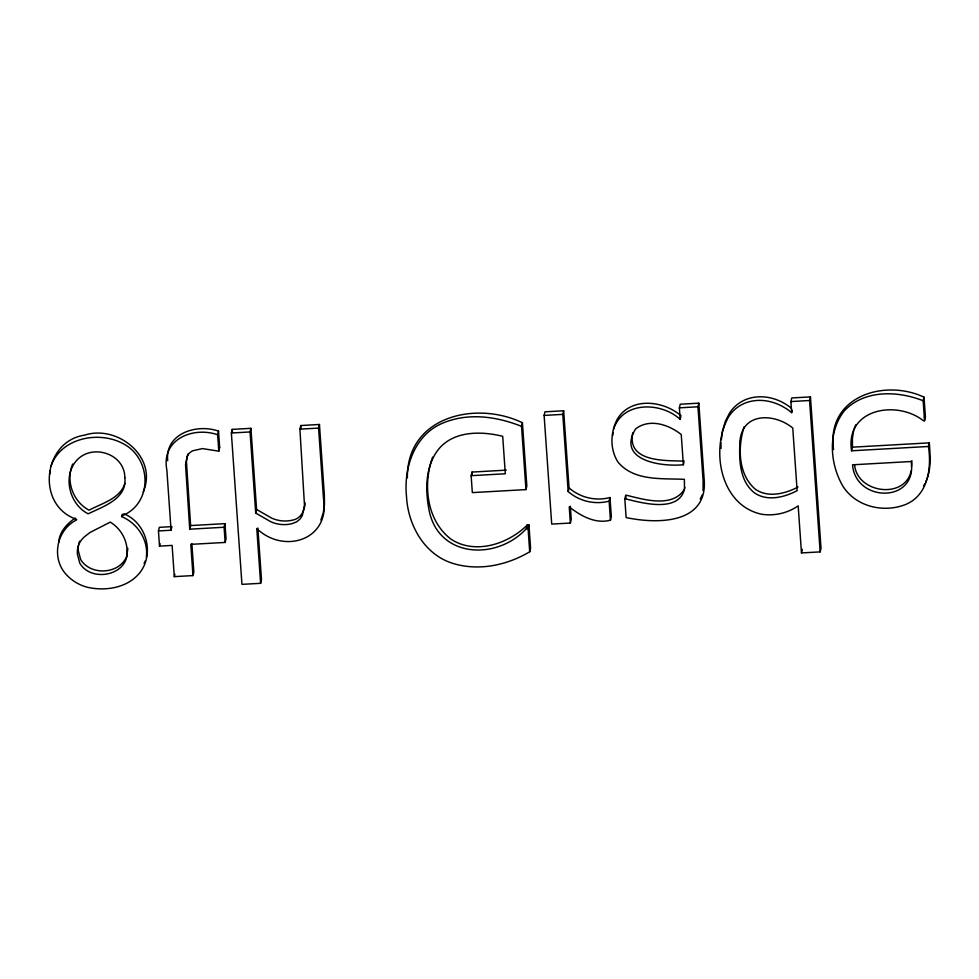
<?xml version="1.0" encoding="UTF-8"?>
<svg xmlns="http://www.w3.org/2000/svg" width="979" height="979" viewBox="0 0 979 979"><rect width="100%" height="100%" fill="white"/><g stroke="black" fill="none" stroke-linecap="round" stroke-linejoin="round"><path stroke-width="1.47" d="M407.362 477.838C406.738 416.332 475.904 400.338 522.419 422.744L526.837 485.988L525.956 489.598L472.331 492.608L471.144 475.684L472.025 472.074L506.192 470.153M833.57 449.508C826.056 396.838 883.743 378.347 924.029 397.156L925.424 417.103L924.543 420.713L923.454 420.774C896.678 399.579 844.987 408.794 851.571 450.793L928.435 446.473L929.316 442.863L852.44 447.183L851.571 450.793M703.044 490.589L703.13 481.105L697.954 406.787L698.822 403.164L680.246 404.217L679.377 407.827L680.185 419.404C661.192 401.831 622.607 400.9 613.576 429.243M684.517 488.656L684.37 479.331C662.098 478.229 634.111 481.35 618.067 462.198C609.795 449.422 610.321 432.681 617.149 419.416C630.452 396.605 663.334 400.362 681.054 415.794M49.953 473.922L50.027 471.009M612.842 435.361L612.903 432.498M146.36 557.247C148.624 539.992 137.39 523.202 121.653 516.606L121.616 516.019C154.07 503.194 151.5 456.814 121.69 442.924C97.386 430.699 60.478 438.396 50.994 466.224M58.716 542.305C59.315 531.952 67.061 523.667 75.236 518.062M911.522 466.457L911.914 460.742M632.728 432.84C626.793 462.553 665.536 460.411 684.223 461.121M127.111 554.285L127.808 548.277M721.327 439.791L722.416 431.188L725.341 421.276L729.612 412.967A35.733 34.889 13.6 0 1 749.755 398.208C764.354 394.256 779.908 398.82 791.411 408.255M853.712 430.307L852.428 438.225L852.44 447.183M187.833 454.085L186.414 461.158L190.611 525.576L189.73 529.186L224.093 527.253L224.974 523.643L190.611 525.576M305.056 502.716C304.934 510.548 300.896 518.662 292.574 520.13A31.964 31.206 13.6 0 1 271.697 518.136L256.584 509.472L250.918 428.337L232.256 429.377L231.374 432.999L241.948 584.365L260.61 583.313L261.491 579.703L257.881 527.975M121.653 516.606L122.24 514.195M158.451 530.948L159.32 527.338L171.937 526.629L171.068 530.239L158.451 530.948L159.516 546.123L172.12 545.413L174.299 576.643L192.973 575.591L193.842 571.981L191.872 543.724M159.516 546.123L160.091 543.712M174.299 576.643L174.886 574.232M189.73 529.186L185.545 464.768L187.234 456.275L189.241 453.167L192.349 450.866L202.457 448.59L218.794 451.184L217.644 434.737L218.513 431.127C197.036 423.479 164.864 433.256 167.69 460.668M218.794 451.184L219.663 447.574L218.513 431.127M320.904 520.033L323.29 512.812L324.453 504.479L324.367 495.007L319.448 424.482L300.773 425.535L299.904 429.145L304.457 505.017L302.34 515.541L299.855 519.249L296.417 521.978L291.705 523.741A31.964 31.206 13.6 0 1 270.828 521.758L255.715 513.082L250.049 431.947L250.918 428.337M192.973 575.591L190.795 544.361L225.158 542.439L226.027 538.817L224.974 523.643M255.715 513.082L256.584 509.472M260.61 583.313L256.792 528.55C283.861 554.616 330.425 539.931 323.498 498.629L318.579 428.092L319.448 424.482M525.956 489.598L521.55 426.354L522.419 422.744M570.316 506.216L571.246 519.433L570.365 523.043L551.703 524.083L544.116 415.426L544.985 411.816L563.659 410.764L569.044 487.909L568.163 491.519C579.262 501.297 594.877 504.919 609.122 501.138L609.99 497.528C595.758 501.309 580.131 497.687 569.044 487.909M471.144 475.684L505.311 473.763L502.704 436.304C480.652 430.846 452.371 430.65 437.405 450.719C425.608 467.142 425.241 488.643 428.655 507.832C436.512 557.993 496.157 561.457 526.396 528.636L527.265 525.025L528.954 524.928L530.581 548.179L529.7 551.789C506.865 565.324 478.768 571.32 452.947 563.427C424.152 554.567 407.827 524.781 406.469 496.01C403.617 467.424 414.68 434.48 443.144 422.952C468.427 412.428 496.769 416.479 521.55 426.354M529.7 551.789L528.085 528.538L528.954 524.928M568.163 491.519L562.79 414.374L563.659 410.764M570.365 523.043L569.24 506.889C580.743 515.896 595.379 524.181 610.455 520.204L611.324 516.594L609.99 497.528M698.822 403.164L704.011 477.495C709.285 523.789 658.561 524.401 626.119 517.561L624.822 498.984L625.691 495.374L626.793 495.313C644.219 499.633 672.059 507.954 684.223 489.696M680.185 419.404L680.772 416.993M683.354 464.731L681.249 434.578C668.841 424.58 649.469 418.07 635.591 428.937C616.207 460.828 662.208 466.946 683.354 464.731L683.929 462.333M791.681 412.648L790.91 401.561L791.778 397.951L810.453 396.899L821.014 548.264L820.145 551.887L801.471 552.927L798.179 505.849A50.578 49.378 13.6 0 1 761.895 514.293C720.201 505.641 710.081 449.459 728.743 416.577A35.733 34.889 13.6 0 1 748.886 401.818C763.987 397.67 779.896 402.871 791.681 412.648L792.268 410.238M820.145 551.887L809.572 400.509L810.453 396.899M801.471 552.927L802.339 549.317M924.543 420.713L923.16 400.766L924.029 397.156M684.81 487.371C680.491 513.424 642.628 503.182 625.911 498.923L624.822 498.984M744.211 426.66C737.603 446.901 737.946 474.546 755.482 489.341C768.331 498.103 785.256 493.697 797.995 487.052M432.632 457.132C422.61 484.593 426.648 521.134 451.503 539.527C475.708 554.848 508.26 543.932 527.265 525.025M124.908 483.381C120.062 498.813 101.804 503.304 89.04 510.194C72.935 501.664 65.471 480.738 72.703 464.046M854.226 428.937L855.768 424.825M925.62 482.096C931.482 469.883 930.295 455.969 929.316 442.863M911.216 470.74C904.975 499.792 857.371 493.196 854.63 465.172M143.203 491.935C158.243 457.23 117.541 424.286 84.5 435.166C42.635 441.345 35.709 505.592 76.582 519.335L76.619 519.922C56.623 529.81 51.055 557.773 66.009 574.281A42.635 41.632 13.6 0 0 86.801 587.119C105.879 591.659 129.289 587.792 141.209 570.843C154.315 551.361 145.602 522.517 123.795 513.73M700.254 498.972L702.237 494.982M144.097 563.341L145.443 560.747M126.94 555.791C120.05 574.306 90.68 576.154 80.657 559.535L78.308 550.736A21.257 20.755 13.6 0 1 78.467 545.352M923.478 485.927L925.069 483.516M231.374 432.999L250.049 431.947M299.904 429.145L318.579 428.092M544.116 415.426L562.79 414.374M679.377 407.827L697.954 406.787M790.91 401.561L809.572 400.509M218.574 447.636L219.663 447.574M924.323 417.164L925.424 417.103M526.396 528.636L528.085 528.538M217.644 434.737C192.667 426.195 160.923 439.485 166.858 470.018L171.068 530.239M923.16 400.766C897.767 390.694 864.567 389.52 844.436 410.715C827.451 431.959 829.751 463.887 843.029 486.404C856.209 507.012 884.184 513.277 906.15 504.271C928.325 494.713 931.678 467.632 928.435 446.473M625.691 495.374L625.899 498.225M609.122 501.138L610.455 520.204M472.025 472.074L472.221 474.888M300.773 425.535L300.994 428.545M232.256 429.377L232.464 432.412M224.093 527.253L225.158 542.439M720.972 442.667L721.046 448.431M78.724 544.043A21.257 20.755 13.6 0 1 79.642 541.13M739.928 441.541C739.047 459.237 739.267 481.044 754.601 492.963C767.45 501.713 784.387 497.308 797.126 490.675L792.757 428.019C774.879 413.236 742.119 411.767 739.928 441.541M124.822 477.654C127.343 498.8 103.284 506.461 88.159 513.804C68.151 503.806 61.604 472.367 79.642 457.585C96.077 444.417 124.908 455.235 124.822 477.654M911.241 461.501C917.36 503.524 855.462 502.741 852.55 464.805L911.241 461.501M127.111 550.382C129.338 575.322 91.353 583.166 79.776 563.158L77.427 554.347A21.257 20.755 13.6 0 1 84.182 537.018L90.056 532.441L110.284 522.125C120.184 528.195 126.634 538.744 127.111 550.382"/></g></svg>
